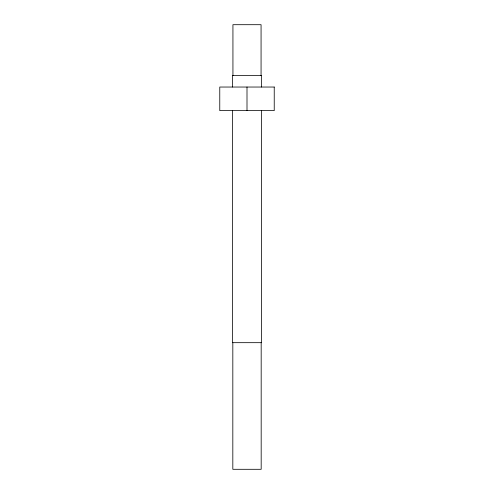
<?xml version="1.0" encoding="UTF-8"?>
<svg xmlns="http://www.w3.org/2000/svg" width="494" height="494" viewBox="0 0 494 494"><rect width="100%" height="100%" fill="white"/><g stroke="black" fill="none" stroke-linecap="round" stroke-linejoin="round"><path stroke-width="0.74" d="M261.61 110.631L261.61 342.675L232.39 342.675L232.39 110.631M261.505 87.037L261.505 75.57L232.495 75.57L232.495 87.037M261.178 342.675L261.178 469.3L232.822 469.3L232.822 342.675M261.067 75.57L261.067 24.7L232.933 24.7L232.933 75.57M247 87.037L247 110.631M274.232 87.037L219.768 87.037L219.768 110.631L274.232 110.631L274.232 87.037"/></g></svg>
